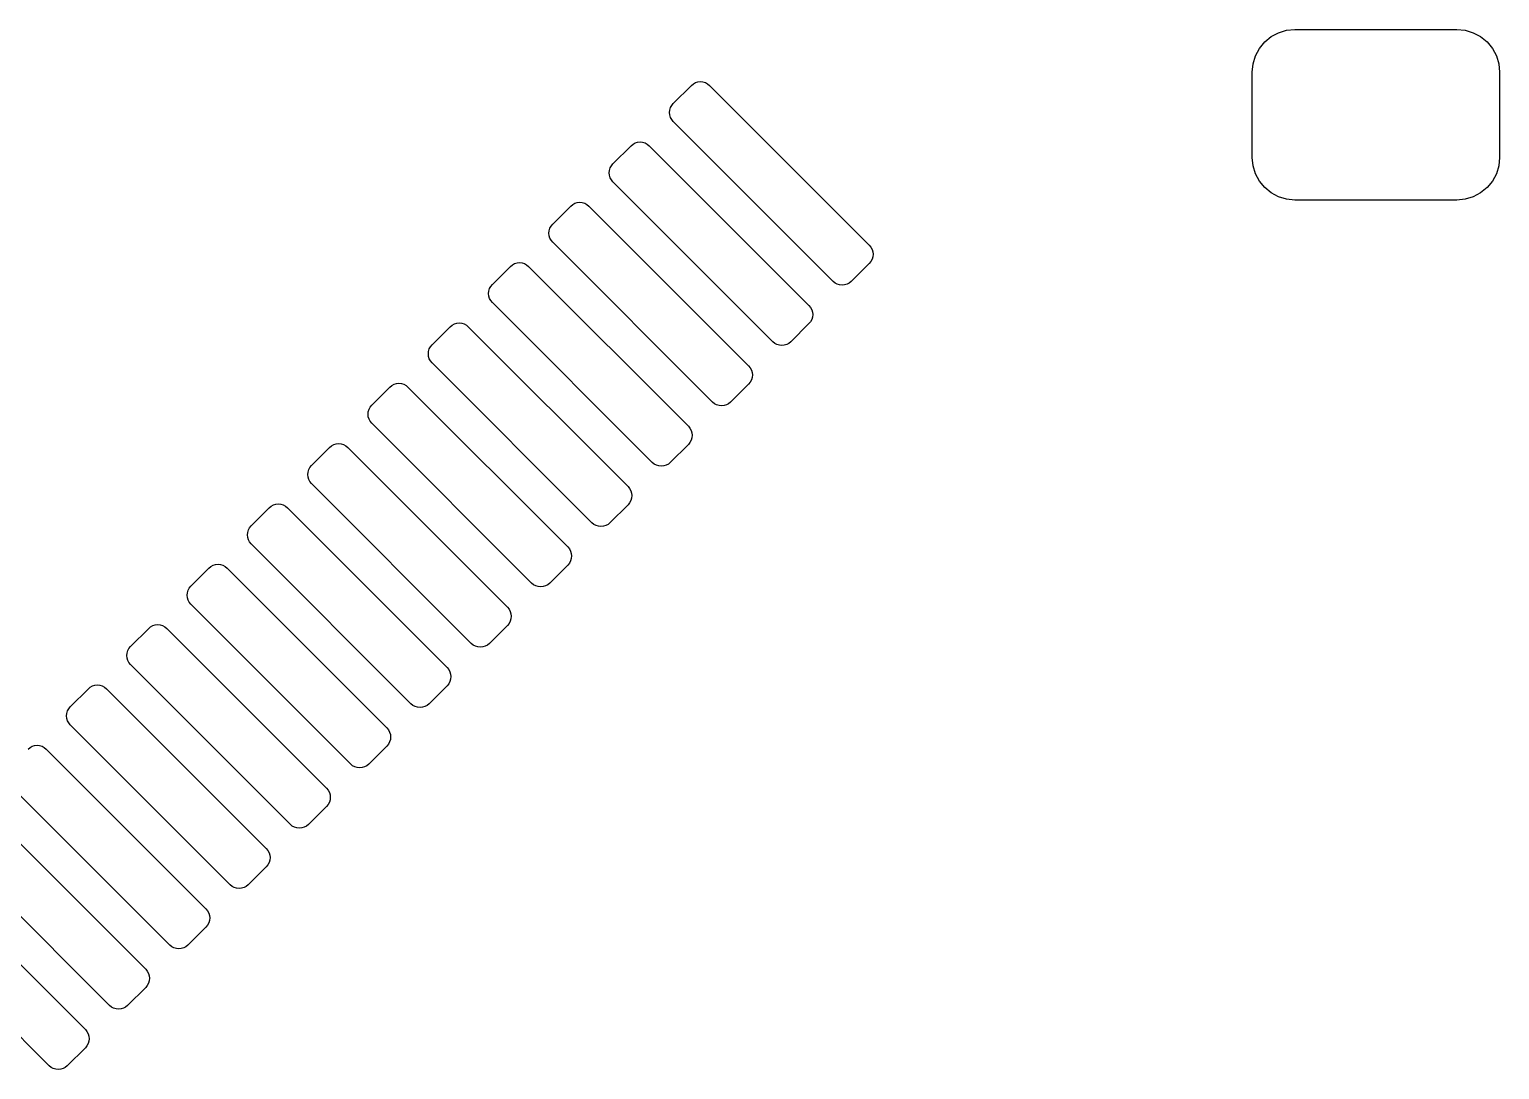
# Model space of a CAD drawing. Extents: x -21.7 to 6.2, y -6.5 to -0.8.
# Drawn here: x 4.7092 to 5.0485, y -2.3977 to -2.1577 of the extents above; entities that cross this region are included whole.
import ezdxf

# ---------------------------------------------------------------- set-up
doc = ezdxf.new("R2010")
doc.units = 0
doc.header["$MEASUREMENT"] = 0
doc.layers.add('BLACK', color=7, linetype='Continuous')

msp = doc.modelspace()

# ---------------------------------------------------------------- linework, layer by layer
at = {"layer": 'BLACK', "linetype": 'Continuous'}
for p, q in [((4.99753, -2.15847), (4.99938, -2.15791)), ((4.99938, -2.15791), (5.0013, -2.15772)), ((5.0013, -2.15772), (5.0387, -2.15772)), ((5.0387, -2.15772), (5.04062, -2.15791)), ((5.04062, -2.15791), (5.04247, -2.15847)), ((4.99312, -2.16209), (4.99434, -2.1606)), ((4.99434, -2.1606), (4.99583, -2.15938)), ((4.99583, -2.15938), (4.99753, -2.15847)), ((5.04247, -2.15847), (5.04417, -2.15938)), ((5.04417, -2.15938), (5.04566, -2.1606)), ((5.04566, -2.1606), (5.04688, -2.16209)), ((4.99165, -2.16564), (4.99221, -2.16379)), ((4.99221, -2.16379), (4.99312, -2.16209)), ((5.04688, -2.16209), (5.04779, -2.16379)), ((5.04779, -2.16379), (5.04835, -2.16564)), ((4.99146, -2.16756), (4.99165, -2.16564)), ((4.99146, -2.18724), (4.99146, -2.16756)), ((5.04835, -2.16564), (5.04854, -2.16756)), ((5.04854, -2.16756), (5.04854, -2.18724)), ((4.8578, -2.1748), (4.86198, -2.17062)), ((4.86198, -2.17062), (4.86243, -2.17026)), ((4.86243, -2.17026), (4.86294, -2.16998)), ((4.86294, -2.16998), (4.86349, -2.16981)), ((4.86349, -2.16981), (4.86407, -2.16976)), ((4.86407, -2.16976), (4.86464, -2.16981)), ((4.86464, -2.16981), (4.8652, -2.16998)), ((4.8652, -2.16998), (4.86571, -2.17026)), ((4.86571, -2.17026), (4.86615, -2.17062)), ((4.86615, -2.17062), (4.90304, -2.20751)), ((4.85716, -2.17576), (4.85744, -2.17525)), ((4.85744, -2.17525), (4.8578, -2.1748)), ((4.85694, -2.17689), (4.85699, -2.17631)), ((4.85699, -2.17746), (4.85694, -2.17689)), ((4.85699, -2.17631), (4.85716, -2.17576)), ((4.85716, -2.17802), (4.85699, -2.17746)), ((4.85744, -2.17853), (4.85716, -2.17802)), ((4.8578, -2.17897), (4.85744, -2.17853)), ((4.89469, -2.21586), (4.8578, -2.17897)), ((4.84388, -2.18872), (4.84806, -2.18454)), ((4.84806, -2.18454), (4.84851, -2.18417)), ((4.84851, -2.18417), (4.84902, -2.1839)), ((4.84902, -2.1839), (4.84957, -2.18373)), ((4.84957, -2.18373), (4.85015, -2.18368)), ((4.85015, -2.18368), (4.85072, -2.18373)), ((4.85072, -2.18373), (4.85128, -2.1839)), ((4.85128, -2.1839), (4.85179, -2.18417)), ((4.85179, -2.18417), (4.85223, -2.18454)), ((4.85223, -2.18454), (4.88912, -2.22143)), ((4.84352, -2.18917), (4.84388, -2.18872)), ((4.99165, -2.18916), (4.99146, -2.18724)), ((5.04854, -2.18724), (5.04835, -2.18916)), ((4.84302, -2.19081), (4.84308, -2.19023)), ((4.84308, -2.19138), (4.84302, -2.19081)), ((4.84308, -2.19023), (4.84324, -2.18968)), ((4.84324, -2.19194), (4.84308, -2.19138)), ((4.84324, -2.18968), (4.84352, -2.18917)), ((4.84352, -2.19245), (4.84324, -2.19194)), ((4.99221, -2.19101), (4.99165, -2.18916)), ((4.99312, -2.19271), (4.99221, -2.19101)), ((5.04779, -2.19101), (5.04688, -2.19271)), ((5.04835, -2.18916), (5.04779, -2.19101)), ((4.84388, -2.19289), (4.84352, -2.19245)), ((4.88077, -2.22978), (4.84388, -2.19289)), ((4.99434, -2.1942), (4.99312, -2.19271)), ((4.99583, -2.19543), (4.99434, -2.1942)), ((4.99753, -2.19634), (4.99583, -2.19543)), ((5.04417, -2.19543), (5.04247, -2.19634)), ((5.04566, -2.1942), (5.04417, -2.19543)), ((5.04688, -2.19271), (5.04566, -2.1942)), ((4.82996, -2.20264), (4.83414, -2.19846)), ((4.83414, -2.19846), (4.83459, -2.19809)), ((4.83459, -2.19809), (4.8351, -2.19782)), ((4.8351, -2.19782), (4.83565, -2.19765)), ((4.83565, -2.19765), (4.83623, -2.1976)), ((4.83623, -2.1976), (4.8368, -2.19765)), ((4.8368, -2.19765), (4.83736, -2.19782)), ((4.83736, -2.19782), (4.83787, -2.19809)), ((4.83787, -2.19809), (4.83832, -2.19846)), ((4.83832, -2.19846), (4.8752, -2.23535)), ((4.99938, -2.1969), (4.99753, -2.19634)), ((5.0013, -2.19709), (4.99938, -2.1969)), ((5.0387, -2.19709), (5.0013, -2.19709)), ((5.04062, -2.1969), (5.0387, -2.19709)), ((5.04247, -2.19634), (5.04062, -2.1969)), ((4.8291, -2.20473), (4.82916, -2.20415)), ((4.82916, -2.2053), (4.8291, -2.20473)), ((4.82916, -2.20415), (4.82932, -2.2036)), ((4.82932, -2.20586), (4.82916, -2.2053)), ((4.82932, -2.2036), (4.8296, -2.20308)), ((4.8296, -2.20637), (4.82932, -2.20586)), ((4.8296, -2.20308), (4.82996, -2.20264)), ((4.82996, -2.20681), (4.8296, -2.20637)), ((4.86685, -2.2437), (4.82996, -2.20681)), ((4.90304, -2.20751), (4.90341, -2.20796)), ((4.90341, -2.20796), (4.90368, -2.20847)), ((4.90368, -2.20847), (4.90385, -2.20902)), ((4.90385, -2.20902), (4.90391, -2.2096)), ((4.81604, -2.21656), (4.82022, -2.21238)), ((4.82022, -2.21238), (4.82067, -2.21201)), ((4.82067, -2.21201), (4.82118, -2.21174)), ((4.82118, -2.21174), (4.82173, -2.21157)), ((4.82173, -2.21157), (4.82231, -2.21152)), ((4.82231, -2.21152), (4.82288, -2.21157)), ((4.82288, -2.21157), (4.82344, -2.21174)), ((4.82344, -2.21174), (4.82395, -2.21201)), ((4.82395, -2.21201), (4.8244, -2.21238)), ((4.8244, -2.21238), (4.86128, -2.24927)), ((4.90304, -2.21169), (4.89886, -2.21586)), ((4.90341, -2.21124), (4.90304, -2.21169)), ((4.90368, -2.21073), (4.90341, -2.21124)), ((4.90385, -2.21017), (4.90368, -2.21073)), ((4.90391, -2.2096), (4.90385, -2.21017)), ((4.89514, -2.21623), (4.89469, -2.21586)), ((4.89886, -2.21586), (4.89842, -2.21623)), ((4.81518, -2.21864), (4.81524, -2.21807)), ((4.81524, -2.21922), (4.81518, -2.21864)), ((4.81524, -2.21807), (4.8154, -2.21751)), ((4.8154, -2.21977), (4.81524, -2.21922)), ((4.8154, -2.21751), (4.81568, -2.217)), ((4.81568, -2.217), (4.81604, -2.21656)), ((4.89565, -2.2165), (4.89514, -2.21623)), ((4.8962, -2.21667), (4.89565, -2.2165)), ((4.89678, -2.21673), (4.8962, -2.21667)), ((4.89735, -2.21667), (4.89678, -2.21673)), ((4.89791, -2.2165), (4.89735, -2.21667)), ((4.89842, -2.21623), (4.89791, -2.2165)), ((4.81568, -2.22029), (4.8154, -2.21977)), ((4.81604, -2.22073), (4.81568, -2.22029)), ((4.85293, -2.25762), (4.81604, -2.22073)), ((4.88912, -2.22143), (4.88949, -2.22188)), ((4.88949, -2.22188), (4.88976, -2.22239)), ((4.88976, -2.22239), (4.88993, -2.22294)), ((4.8063, -2.2263), (4.80675, -2.22593)), ((4.80675, -2.22593), (4.80726, -2.22566)), ((4.80726, -2.22566), (4.80781, -2.22549)), ((4.80781, -2.22549), (4.80839, -2.22544)), ((4.80839, -2.22544), (4.80896, -2.22549)), ((4.80896, -2.22549), (4.80952, -2.22566)), ((4.80952, -2.22566), (4.81003, -2.22593)), ((4.81003, -2.22593), (4.81048, -2.2263)), ((4.88912, -2.2256), (4.88495, -2.22978)), ((4.88949, -2.22516), (4.88912, -2.2256)), ((4.88976, -2.22465), (4.88949, -2.22516)), ((4.88993, -2.22409), (4.88976, -2.22465)), ((4.88993, -2.22294), (4.88999, -2.22352)), ((4.88999, -2.22352), (4.88993, -2.22409)), ((4.80212, -2.23048), (4.8063, -2.2263)), ((4.81048, -2.2263), (4.84736, -2.26319)), ((4.80126, -2.23256), (4.80132, -2.23199)), ((4.80132, -2.23314), (4.80126, -2.23256)), ((4.80132, -2.23199), (4.80148, -2.23143)), ((4.80148, -2.23143), (4.80176, -2.23092)), ((4.80176, -2.23092), (4.80212, -2.23048)), ((4.88122, -2.23015), (4.88077, -2.22978)), ((4.88173, -2.23042), (4.88122, -2.23015)), ((4.88228, -2.23059), (4.88173, -2.23042)), ((4.88286, -2.23065), (4.88228, -2.23059)), ((4.88343, -2.23059), (4.88286, -2.23065)), ((4.88399, -2.23042), (4.88343, -2.23059)), ((4.8845, -2.23015), (4.88399, -2.23042)), ((4.88495, -2.22978), (4.8845, -2.23015)), ((4.80148, -2.23369), (4.80132, -2.23314)), ((4.80176, -2.2342), (4.80148, -2.23369)), ((4.80212, -2.23465), (4.80176, -2.2342)), ((4.83901, -2.27154), (4.80212, -2.23465)), ((4.8752, -2.23535), (4.87557, -2.2358)), ((4.87557, -2.2358), (4.87584, -2.23631)), ((4.87584, -2.23631), (4.87601, -2.23686)), ((4.79283, -2.23985), (4.79334, -2.23958)), ((4.79334, -2.23958), (4.79389, -2.23941)), ((4.79389, -2.23941), (4.79447, -2.23936)), ((4.79447, -2.23936), (4.79505, -2.23941)), ((4.79505, -2.23941), (4.7956, -2.23958)), ((4.7956, -2.23958), (4.79611, -2.23985)), ((4.8752, -2.23952), (4.87103, -2.2437)), ((4.87557, -2.23908), (4.8752, -2.23952)), ((4.87584, -2.23857), (4.87557, -2.23908)), ((4.87601, -2.23801), (4.87584, -2.23857)), ((4.87601, -2.23686), (4.87607, -2.23744)), ((4.87607, -2.23744), (4.87601, -2.23801)), ((4.78821, -2.2444), (4.79238, -2.24022)), ((4.79238, -2.24022), (4.79283, -2.23985)), ((4.79611, -2.23985), (4.79656, -2.24022)), ((4.79656, -2.24022), (4.83344, -2.27711)), ((4.78734, -2.24648), (4.7874, -2.24591)), ((4.7874, -2.24706), (4.78734, -2.24648)), ((4.7874, -2.24591), (4.78757, -2.24535)), ((4.78757, -2.24535), (4.78784, -2.24484)), ((4.78784, -2.24484), (4.78821, -2.2444)), ((4.8673, -2.24407), (4.86685, -2.2437)), ((4.86781, -2.24434), (4.8673, -2.24407)), ((4.86836, -2.24451), (4.86781, -2.24434)), ((4.86894, -2.24456), (4.86836, -2.24451)), ((4.86951, -2.24451), (4.86894, -2.24456)), ((4.87007, -2.24434), (4.86951, -2.24451)), ((4.87058, -2.24407), (4.87007, -2.24434)), ((4.87103, -2.2437), (4.87058, -2.24407)), ((4.78757, -2.24761), (4.7874, -2.24706)), ((4.78784, -2.24812), (4.78757, -2.24761)), ((4.78821, -2.24857), (4.78784, -2.24812)), ((4.82509, -2.28546), (4.78821, -2.24857)), ((4.86128, -2.24927), (4.86165, -2.24971)), ((4.86165, -2.24971), (4.86192, -2.25023)), ((4.77942, -2.2535), (4.77997, -2.25333)), ((4.77997, -2.25333), (4.78055, -2.25327)), ((4.78055, -2.25327), (4.78113, -2.25333)), ((4.78113, -2.25333), (4.78168, -2.2535)), ((4.86165, -2.253), (4.86128, -2.25344)), ((4.86192, -2.25249), (4.86165, -2.253)), ((4.86192, -2.25023), (4.86209, -2.25078)), ((4.86209, -2.25193), (4.86192, -2.25249)), ((4.86209, -2.25078), (4.86215, -2.25136)), ((4.86215, -2.25136), (4.86209, -2.25193)), ((4.77429, -2.25832), (4.77846, -2.25414)), ((4.77846, -2.25414), (4.77891, -2.25377)), ((4.77891, -2.25377), (4.77942, -2.2535)), ((4.78168, -2.2535), (4.78219, -2.25377)), ((4.78219, -2.25377), (4.78264, -2.25414)), ((4.78264, -2.25414), (4.81952, -2.29103)), ((4.86128, -2.25344), (4.85711, -2.25762)), ((4.77342, -2.2604), (4.77348, -2.25983)), ((4.77348, -2.25983), (4.77365, -2.25927)), ((4.77365, -2.25927), (4.77392, -2.25876)), ((4.77392, -2.25876), (4.77429, -2.25832)), ((4.85338, -2.25799), (4.85293, -2.25762)), ((4.85389, -2.25826), (4.85338, -2.25799)), ((4.85444, -2.25843), (4.85389, -2.25826)), ((4.85502, -2.25848), (4.85444, -2.25843)), ((4.85559, -2.25843), (4.85502, -2.25848)), ((4.85615, -2.25826), (4.85559, -2.25843)), ((4.85666, -2.25799), (4.85615, -2.25826)), ((4.85711, -2.25762), (4.85666, -2.25799)), ((4.77348, -2.26098), (4.77342, -2.2604)), ((4.77365, -2.26153), (4.77348, -2.26098)), ((4.77392, -2.26204), (4.77365, -2.26153)), ((4.77429, -2.26249), (4.77392, -2.26204)), ((4.81117, -2.29938), (4.77429, -2.26249)), ((4.84736, -2.26319), (4.84773, -2.26363)), ((4.84773, -2.26692), (4.84736, -2.26736)), ((4.84773, -2.26363), (4.848, -2.26414)), ((4.848, -2.2664), (4.84773, -2.26692)), ((4.848, -2.26414), (4.84817, -2.2647)), ((4.84817, -2.26585), (4.848, -2.2664)), ((4.84817, -2.2647), (4.84823, -2.26527)), ((4.84823, -2.26527), (4.84817, -2.26585)), ((4.76037, -2.27223), (4.76454, -2.26806)), ((4.76454, -2.26806), (4.76499, -2.26769)), ((4.76499, -2.26769), (4.7655, -2.26742)), ((4.7655, -2.26742), (4.76605, -2.26725)), ((4.76605, -2.26725), (4.76663, -2.26719)), ((4.76663, -2.26719), (4.76721, -2.26725)), ((4.76721, -2.26725), (4.76776, -2.26742)), ((4.76776, -2.26742), (4.76827, -2.26769)), ((4.76827, -2.26769), (4.76872, -2.26806)), ((4.76872, -2.26806), (4.8056, -2.30495)), ((4.84736, -2.26736), (4.84319, -2.27154)), ((4.7595, -2.27432), (4.75956, -2.27375)), ((4.75956, -2.27375), (4.75973, -2.27319)), ((4.75973, -2.27319), (4.76, -2.27268)), ((4.76, -2.27268), (4.76037, -2.27223)), ((4.83946, -2.27191), (4.83901, -2.27154)), ((4.83997, -2.27218), (4.83946, -2.27191)), ((4.84052, -2.27235), (4.83997, -2.27218)), ((4.8411, -2.2724), (4.84052, -2.27235)), ((4.84168, -2.27235), (4.8411, -2.2724)), ((4.84223, -2.27218), (4.84168, -2.27235)), ((4.84274, -2.27191), (4.84223, -2.27218)), ((4.84319, -2.27154), (4.84274, -2.27191)), ((4.75956, -2.2749), (4.7595, -2.27432)), ((4.75973, -2.27545), (4.75956, -2.2749)), ((4.76, -2.27596), (4.75973, -2.27545)), ((4.76037, -2.27641), (4.76, -2.27596)), ((4.79725, -2.3133), (4.76037, -2.27641)), ((4.83344, -2.27711), (4.83381, -2.27755)), ((4.83381, -2.27755), (4.83408, -2.27806)), ((4.83408, -2.28032), (4.83381, -2.28083)), ((4.83408, -2.27806), (4.83425, -2.27862)), ((4.83425, -2.27977), (4.83408, -2.28032)), ((4.83425, -2.27862), (4.83431, -2.27919)), ((4.83431, -2.27919), (4.83425, -2.27977)), ((4.74645, -2.28615), (4.75062, -2.28198)), ((4.75062, -2.28198), (4.75107, -2.28161)), ((4.75107, -2.28161), (4.75158, -2.28134)), ((4.75158, -2.28134), (4.75213, -2.28117)), ((4.75213, -2.28117), (4.75271, -2.28111)), ((4.75271, -2.28111), (4.75329, -2.28117)), ((4.75329, -2.28117), (4.75384, -2.28134)), ((4.75384, -2.28134), (4.75435, -2.28161)), ((4.75435, -2.28161), (4.7548, -2.28198)), ((4.7548, -2.28198), (4.79169, -2.31886)), ((4.83344, -2.28128), (4.82927, -2.28546)), ((4.83381, -2.28083), (4.83344, -2.28128)), ((4.74564, -2.28767), (4.74581, -2.28711)), ((4.74581, -2.28711), (4.74608, -2.2866)), ((4.74608, -2.2866), (4.74645, -2.28615)), ((4.82554, -2.28583), (4.82509, -2.28546)), ((4.82605, -2.2861), (4.82554, -2.28583)), ((4.8266, -2.28627), (4.82605, -2.2861)), ((4.82718, -2.28632), (4.8266, -2.28627)), ((4.82776, -2.28627), (4.82718, -2.28632)), ((4.82831, -2.2861), (4.82776, -2.28627)), ((4.82882, -2.28583), (4.82831, -2.2861)), ((4.82927, -2.28546), (4.82882, -2.28583)), ((4.74558, -2.28824), (4.74564, -2.28767)), ((4.74564, -2.28882), (4.74558, -2.28824)), ((4.74581, -2.28937), (4.74564, -2.28882)), ((4.74608, -2.28988), (4.74581, -2.28937)), ((4.74645, -2.29033), (4.74608, -2.28988)), ((4.78333, -2.32722), (4.74645, -2.29033)), ((4.81952, -2.29103), (4.81989, -2.29147)), ((4.81989, -2.29147), (4.82016, -2.29198)), ((4.82016, -2.29198), (4.82033, -2.29254)), ((4.82033, -2.29369), (4.82016, -2.29424)), ((4.82033, -2.29254), (4.82039, -2.29311)), ((4.82039, -2.29311), (4.82033, -2.29369)), ((4.73253, -2.30007), (4.7367, -2.2959)), ((4.7367, -2.2959), (4.73715, -2.29553)), ((4.73715, -2.29553), (4.73766, -2.29526)), ((4.73766, -2.29526), (4.73822, -2.29509)), ((4.73822, -2.29509), (4.73879, -2.29503)), ((4.73879, -2.29503), (4.73937, -2.29509)), ((4.73937, -2.29509), (4.73992, -2.29526)), ((4.73992, -2.29526), (4.74043, -2.29553)), ((4.74043, -2.29553), (4.74088, -2.2959)), ((4.74088, -2.2959), (4.77777, -2.33278)), ((4.81952, -2.2952), (4.81535, -2.29938)), ((4.81989, -2.29475), (4.81952, -2.2952)), ((4.82016, -2.29424), (4.81989, -2.29475)), ((4.73189, -2.30103), (4.73216, -2.30052)), ((4.73216, -2.30052), (4.73253, -2.30007)), ((4.81162, -2.29974), (4.81117, -2.29938)), ((4.81213, -2.30002), (4.81162, -2.29974)), ((4.81268, -2.30019), (4.81213, -2.30002)), ((4.81326, -2.30024), (4.81268, -2.30019)), ((4.81384, -2.30019), (4.81326, -2.30024)), ((4.81439, -2.30002), (4.81384, -2.30019)), ((4.8149, -2.29974), (4.81439, -2.30002)), ((4.81535, -2.29938), (4.8149, -2.29974)), ((4.73166, -2.30216), (4.73172, -2.30159)), ((4.73172, -2.30274), (4.73166, -2.30216)), ((4.73172, -2.30159), (4.73189, -2.30103)), ((4.73189, -2.30329), (4.73172, -2.30274)), ((4.73216, -2.3038), (4.73189, -2.30329)), ((4.73253, -2.30425), (4.73216, -2.3038)), ((4.76941, -2.34114), (4.73253, -2.30425)), ((4.8056, -2.30495), (4.80597, -2.30539)), ((4.80597, -2.30539), (4.80624, -2.3059)), ((4.80624, -2.3059), (4.80641, -2.30646)), ((4.80641, -2.30761), (4.80624, -2.30816)), ((4.80641, -2.30646), (4.80647, -2.30703)), ((4.80647, -2.30703), (4.80641, -2.30761)), ((4.71861, -2.31399), (4.72278, -2.30982)), ((4.72278, -2.30982), (4.72323, -2.30945)), ((4.72323, -2.30945), (4.72374, -2.30918)), ((4.72374, -2.30918), (4.7243, -2.30901)), ((4.7243, -2.30901), (4.72487, -2.30895)), ((4.72487, -2.30895), (4.72545, -2.30901)), ((4.72545, -2.30901), (4.726, -2.30918)), ((4.726, -2.30918), (4.72651, -2.30945)), ((4.72651, -2.30945), (4.72696, -2.30982)), ((4.72696, -2.30982), (4.76385, -2.3467)), ((4.8056, -2.30912), (4.80143, -2.3133)), ((4.80597, -2.30867), (4.8056, -2.30912)), ((4.80624, -2.30816), (4.80597, -2.30867)), ((4.71797, -2.31495), (4.71824, -2.31444)), ((4.71824, -2.31444), (4.71861, -2.31399)), ((4.7977, -2.31366), (4.79725, -2.3133)), ((4.79821, -2.31394), (4.7977, -2.31366)), ((4.79876, -2.3141), (4.79821, -2.31394)), ((4.79934, -2.31416), (4.79876, -2.3141)), ((4.79992, -2.3141), (4.79934, -2.31416)), ((4.80047, -2.31394), (4.79992, -2.3141)), ((4.80098, -2.31366), (4.80047, -2.31394)), ((4.80143, -2.3133), (4.80098, -2.31366)), ((4.71774, -2.31608), (4.7178, -2.3155)), ((4.7178, -2.31666), (4.71774, -2.31608)), ((4.7178, -2.3155), (4.71797, -2.31495)), ((4.71797, -2.31721), (4.7178, -2.31666)), ((4.71824, -2.31772), (4.71797, -2.31721)), ((4.71861, -2.31817), (4.71824, -2.31772)), ((4.75549, -2.35506), (4.71861, -2.31817)), ((4.79169, -2.31886), (4.79205, -2.31931)), ((4.79205, -2.31931), (4.79233, -2.31982)), ((4.79233, -2.31982), (4.79249, -2.32038)), ((4.79249, -2.32038), (4.79255, -2.32095)), ((4.79255, -2.32095), (4.79249, -2.32153)), ((4.70886, -2.32374), (4.70931, -2.32337)), ((4.70931, -2.32337), (4.70982, -2.3231)), ((4.70982, -2.3231), (4.71038, -2.32293)), ((4.71038, -2.32293), (4.71095, -2.32287)), ((4.71095, -2.32287), (4.71153, -2.32293)), ((4.71153, -2.32293), (4.71208, -2.3231)), ((4.71208, -2.3231), (4.71259, -2.32337)), ((4.71259, -2.32337), (4.71304, -2.32374)), ((4.71304, -2.32374), (4.74993, -2.36062)), ((4.79169, -2.32304), (4.78751, -2.32722)), ((4.79205, -2.32259), (4.79169, -2.32304)), ((4.79233, -2.32208), (4.79205, -2.32259)), ((4.79249, -2.32153), (4.79233, -2.32208)), ((4.78378, -2.32758), (4.78333, -2.32722)), ((4.78429, -2.32786), (4.78378, -2.32758)), ((4.78485, -2.32802), (4.78429, -2.32786)), ((4.78542, -2.32808), (4.78485, -2.32802)), ((4.786, -2.32802), (4.78542, -2.32808)), ((4.78655, -2.32786), (4.786, -2.32802)), ((4.78706, -2.32758), (4.78655, -2.32786)), ((4.78751, -2.32722), (4.78706, -2.32758)), ((4.74158, -2.36897), (4.70469, -2.33209)), ((4.77777, -2.33278), (4.77813, -2.33323)), ((4.77813, -2.33323), (4.77841, -2.33374)), ((4.77841, -2.33374), (4.77857, -2.3343)), ((4.77857, -2.3343), (4.77863, -2.33487)), ((4.69912, -2.33766), (4.73601, -2.37454)), ((4.77777, -2.33696), (4.77359, -2.34114)), ((4.77813, -2.33651), (4.77777, -2.33696)), ((4.77841, -2.336), (4.77813, -2.33651)), ((4.77857, -2.33545), (4.77841, -2.336)), ((4.77863, -2.33487), (4.77857, -2.33545)), ((4.76986, -2.3415), (4.76941, -2.34114)), ((4.77037, -2.34178), (4.76986, -2.3415)), ((4.77314, -2.3415), (4.77263, -2.34178)), ((4.77359, -2.34114), (4.77314, -2.3415)), ((4.77093, -2.34194), (4.77037, -2.34178)), ((4.7715, -2.342), (4.77093, -2.34194)), ((4.77208, -2.34194), (4.7715, -2.342)), ((4.77263, -2.34178), (4.77208, -2.34194)), ((4.72766, -2.38289), (4.69077, -2.34601)), ((4.76385, -2.3467), (4.76421, -2.34715)), ((4.76421, -2.34715), (4.76449, -2.34766)), ((4.76449, -2.34766), (4.76465, -2.34822)), ((4.76465, -2.34822), (4.76471, -2.34879)), ((4.6852, -2.35158), (4.72209, -2.38846)), ((4.76385, -2.35088), (4.75967, -2.35506)), ((4.76421, -2.35043), (4.76385, -2.35088)), ((4.76449, -2.34992), (4.76421, -2.35043)), ((4.76465, -2.34937), (4.76449, -2.34992)), ((4.76471, -2.34879), (4.76465, -2.34937)), ((4.75594, -2.35542), (4.75549, -2.35506)), ((4.75967, -2.35506), (4.75922, -2.35542)), ((4.75645, -2.3557), (4.75594, -2.35542)), ((4.75701, -2.35586), (4.75645, -2.3557)), ((4.75758, -2.35592), (4.75701, -2.35586)), ((4.75816, -2.35586), (4.75758, -2.35592)), ((4.75871, -2.3557), (4.75816, -2.35586)), ((4.75922, -2.35542), (4.75871, -2.3557)), ((4.71374, -2.39681), (4.67685, -2.35993)), ((4.74993, -2.36062), (4.75029, -2.36107)), ((4.75029, -2.36107), (4.75057, -2.36158)), ((4.75057, -2.36158), (4.75074, -2.36213)), ((4.74993, -2.3648), (4.74575, -2.36897)), ((4.75029, -2.36435), (4.74993, -2.3648)), ((4.75057, -2.36384), (4.75029, -2.36435)), ((4.75074, -2.36329), (4.75057, -2.36384)), ((4.75074, -2.36213), (4.75079, -2.36271)), ((4.75079, -2.36271), (4.75074, -2.36329)), ((4.74202, -2.36934), (4.74158, -2.36897)), ((4.74253, -2.36961), (4.74202, -2.36934)), ((4.74309, -2.36978), (4.74253, -2.36961)), ((4.74366, -2.36984), (4.74309, -2.36978)), ((4.74424, -2.36978), (4.74366, -2.36984)), ((4.74479, -2.36961), (4.74424, -2.36978)), ((4.7453, -2.36934), (4.74479, -2.36961)), ((4.74575, -2.36897), (4.7453, -2.36934)), ((4.73601, -2.37454), (4.73637, -2.37499)), ((4.73637, -2.37499), (4.73665, -2.3755)), ((4.73665, -2.3755), (4.73682, -2.37605)), ((4.73601, -2.37872), (4.73183, -2.38289)), ((4.73637, -2.37827), (4.73601, -2.37872)), ((4.73665, -2.37776), (4.73637, -2.37827)), ((4.73682, -2.37721), (4.73665, -2.37776)), ((4.73682, -2.37605), (4.73687, -2.37663)), ((4.73687, -2.37663), (4.73682, -2.37721)), ((4.7281, -2.38326), (4.72766, -2.38289)), ((4.72861, -2.38353), (4.7281, -2.38326)), ((4.72917, -2.3837), (4.72861, -2.38353)), ((4.72974, -2.38376), (4.72917, -2.3837)), ((4.73032, -2.3837), (4.72974, -2.38376)), ((4.73087, -2.38353), (4.73032, -2.3837)), ((4.73138, -2.38326), (4.73087, -2.38353)), ((4.73183, -2.38289), (4.73138, -2.38326)), ((4.72209, -2.38846), (4.72246, -2.38891)), ((4.72246, -2.38891), (4.72273, -2.38942)), ((4.72246, -2.39219), (4.72209, -2.39264)), ((4.72273, -2.39168), (4.72246, -2.39219)), ((4.72273, -2.38942), (4.7229, -2.38997)), ((4.7229, -2.39113), (4.72273, -2.39168)), ((4.7229, -2.38997), (4.72295, -2.39055)), ((4.72295, -2.39055), (4.7229, -2.39113)), ((4.72209, -2.39264), (4.71791, -2.39681)), ((4.71418, -2.39718), (4.71374, -2.39681)), ((4.71469, -2.39745), (4.71418, -2.39718)), ((4.71525, -2.39762), (4.71469, -2.39745)), ((4.71582, -2.39768), (4.71525, -2.39762)), ((4.7164, -2.39762), (4.71582, -2.39768)), ((4.71695, -2.39745), (4.7164, -2.39762)), ((4.71746, -2.39718), (4.71695, -2.39745)), ((4.71791, -2.39681), (4.71746, -2.39718))]:
    msp.add_line(p, q, dxfattribs=at)

doc.saveas('drawing.dxf')
